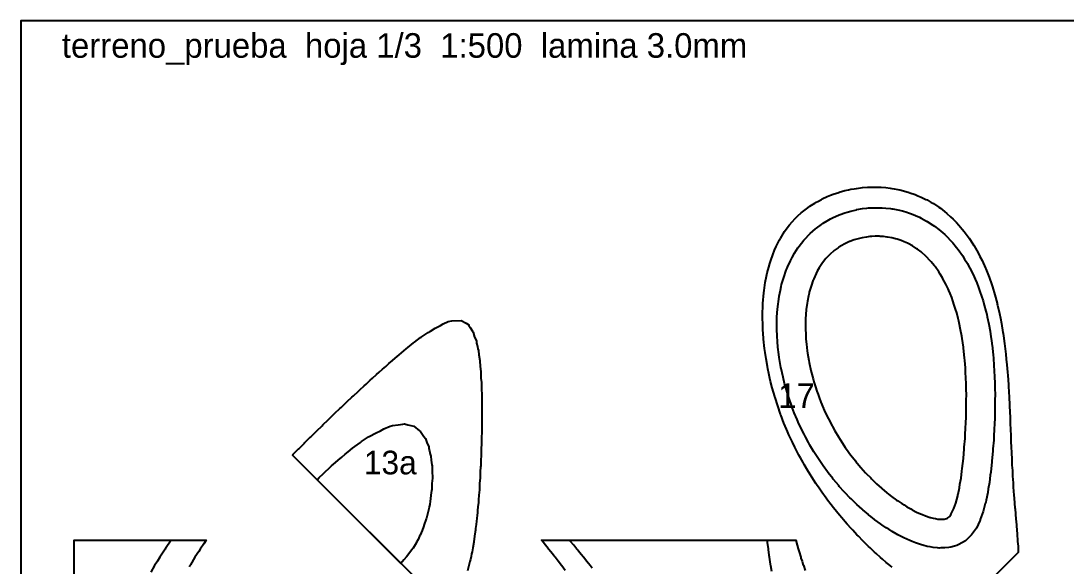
# Model space of a CAD drawing. Header units: millimetres. Extents: x 0 to 500, y 0 to 700.
# Drawn here: x 0 to 255.1, y 566.8 to 700 of the extents above; entities that cross this region are included whole.
import ezdxf
from ezdxf.enums import TextEntityAlignment as Align

# ---------------------------------------------------------------- set-up
doc = ezdxf.new("R2010")
doc.units = ezdxf.units.MM
for name, color, linetype in [('CORTE', 1, 'Continuous'), ('GRABADO', 5, 'Continuous'), ('HOJA', 8, 'Continuous')]:
    doc.layers.add(name, color=color, linetype=linetype)

msp = doc.modelspace()

# ---------------------------------------------------------------- linework, layer by layer
at = {"layer": 'CORTE'}
for points in [[(212.62, 566.54), (211.8, 567.23), (211.19, 567.72), (210.25, 568.54), (209.76, 568.95), (208.74, 569.89), (208.32, 570.24), (207.26, 571.27), (206.89, 571.59), (205.81, 572.68), (205.46, 573), (204.39, 574.12), (204.03, 574.48), (203, 575.6), (202.6, 576.01), (201.64, 577.1), (201.17, 577.62), (200.31, 578.64), (199.74, 579.3), (199.02, 580.2), (198.3, 581.07), (197.75, 581.8), (196.87, 582.94), (196.52, 583.43), (195.44, 584.92), (195.32, 585.1), (194.79, 585.86), (194.15, 586.79), (194.01, 587.01), (193.03, 588.53), (192.58, 589.24), (191.93, 590.3), (191.14, 591.64), (190.88, 592.11), (190.24, 593.27), (189.87, 593.96), (189.71, 594.25), (188.89, 595.85), (188.28, 597.11), (187.96, 597.78), (187.45, 598.92), (187.07, 599.75), (186.84, 600.3), (186.23, 601.78), (185.47, 603.75), (185.44, 603.84), (185.41, 603.93), (184.7, 605.97), (184.04, 608.04), (184.01, 608.14), (183.97, 608.26), (183.38, 610.37), (182.97, 611.96), (182.8, 612.66), (182.53, 613.91), (182.3, 615.02), (182.18, 615.61), (181.86, 617.45), (181.62, 619.02), (181.5, 619.95), (181.25, 622.25), (181.23, 622.54), (181.09, 624.65), (181.05, 625.23), (181.05, 625.3), (181, 628.04), (181, 628.21), (181.08, 630.63), (181.09, 630.97), (181.1, 631), (181.32, 633.6), (181.4, 634.17), (181.67, 636.11), (181.97, 637.61), (182.15, 638.49), (182.5, 639.81), (182.75, 640.74), (183.02, 641.51), (183.47, 642.88), (183.93, 643.96), (184.32, 644.89), (185.17, 646.54), (185.29, 646.78), (185.35, 646.88), (186.39, 648.55), (186.78, 649.09), (187.6, 650.19), (188.21, 650.89), (188.95, 651.71), (189.64, 652.38), (190.42, 653.1), (191.07, 653.64), (192.01, 654.37), (192.51, 654.71), (193.73, 655.51), (193.94, 655.63), (194.64, 656), (195.37, 656.41), (195.58, 656.52), (196.8, 657.08), (197.56, 657.4), (198.23, 657.66), (199.62, 658.12), (199.66, 658.13), (199.68, 658.14), (201.09, 658.54), (201.95, 658.73), (202.52, 658.86), (203.36, 658.99), (203.96, 659.1), (204.39, 659.15), (205.39, 659.28), (206.59, 659.35), (206.82, 659.37), (207.02, 659.38), (208.25, 659.41), (209.48, 659.37), (209.68, 659.37), (209.91, 659.35), (211.11, 659.27), (212.11, 659.14), (212.55, 659.09), (213.14, 658.97), (213.98, 658.83), (214.54, 658.7), (215.41, 658.5), (216.79, 658.09), (216.84, 658.07), (216.94, 658.04), (218.28, 657.57), (218.89, 657.31), (219.71, 656.97), (220.85, 656.41), (221.14, 656.26), (222.17, 655.67), (222.58, 655.44), (222.69, 655.37), (224.01, 654.5), (224.4, 654.22), (225.44, 653.42), (226, 652.95), (226.88, 652.18), (227.5, 651.58), (228.31, 650.76), (228.9, 650.12), (229.74, 649.13), (230.21, 648.55), (231.18, 647.25), (231.42, 646.9), (232.33, 645.51), (232.55, 645.17), (232.61, 645.07), (233.6, 643.35), (234.05, 642.48), (234.57, 641.45), (235.42, 639.57), (235.46, 639.48), (235.48, 639.41), (236.27, 637.42), (236.92, 635.57), (237.01, 635.3), (237.09, 635.03), (237.68, 633.1), (238.23, 631.04), (238.28, 630.85), (238.35, 630.53), (238.81, 628.52), (239.05, 627.37), (239.29, 626.12), (239.67, 623.89), (239.7, 623.68), (239.79, 623.04), (240.06, 621.17), (240.14, 620.57), (240.36, 618.61), (240.49, 617.36), (240.62, 616.01), (240.77, 614.23), (240.83, 613.36), (240.99, 611.15), (241.01, 610.68), (241.16, 608.13), (241.17, 607.97), (241.25, 606.35), (241.3, 605.24), (241.31, 605.14), (241.41, 602.49), (241.43, 602.16), (241.51, 599.74), (241.55, 599.19), (241.62, 596.98), (241.67, 596.22), (241.73, 594.24), (241.8, 593.23), (241.86, 591.5), (241.96, 590.22), (242.01, 588.79), (242.14, 587.19), (242.18, 586.11), (242.35, 584.12), (242.38, 583.45), (242.6, 581.02), (242.61, 580.81), (242.71, 579.62), (242.83, 578.18), (242.87, 577.9), (243.05, 575.54), (243.15, 574.77), (243.25, 572.88), (243.38, 571.69), (243.4, 570.13), (230.5, 557.23)], [(103.85, 556.36), (66.25, 593.96), (66.25, 593.96), (66.44, 594.15), (67.73, 595.44), (67.87, 595.58), (69.17, 596.87), (69.31, 597.01), (70.61, 598.29), (70.76, 598.44), (72.05, 599.71), (72.22, 599.87), (73.5, 601.12), (73.69, 601.3), (74.95, 602.53), (75.16, 602.73), (76.4, 603.93), (76.65, 604.16), (77.86, 605.33), (78.14, 605.59), (79.33, 606.73), (79.65, 607.02), (80.8, 608.12), (81.17, 608.45), (82.28, 609.5), (82.7, 609.88), (83.76, 610.88), (84.25, 611.31), (85.25, 612.25), (85.82, 612.74), (86.75, 613.61), (87.41, 614.17), (88.26, 614.96), (89.02, 615.61), (89.78, 616.3), (90.66, 617.04), (91.32, 617.63), (92.34, 618.47), (92.87, 618.94), (94.06, 619.9), (94.44, 620.23), (95.83, 621.33), (96.03, 621.5), (97.52, 622.65), (97.66, 622.75), (97.69, 622.77), (99.37, 623.9), (99.92, 624.2), (101.14, 624.98), (102.44, 625.63), (103.02, 625.98), (104.27, 626.54), (105.17, 626.71), (107.45, 626.83), (108.63, 626.16), (109.28, 625.74), (109.33, 625.61), (109.63, 625.15), (110.21, 624.19), (110.4, 623.99), (110.73, 622.75), (111.15, 621.86), (111.2, 621.31), (111.4, 620.51), (111.51, 619.88), (111.65, 619.5), (111.72, 618.45), (111.98, 617.06), (111.99, 617.02), (112, 616.99), (112.05, 615.59), (112.23, 614.37), (112.23, 614.16), (112.24, 613.94), (112.26, 612.73), (112.38, 611.67), (112.37, 611.3), (112.39, 610.92), (112.39, 609.87), (112.48, 608.9), (112.46, 608.44), (112.48, 607.98), (112.46, 607.02), (112.52, 606.1), (112.5, 605.58), (112.51, 605.08), (112.49, 604.16), (112.52, 603.25), (112.5, 602.73), (112.5, 602.23), (112.47, 601.3), (112.49, 600.36), (112.47, 599.87), (112.47, 599.4), (112.42, 598.44), (112.43, 597.45), (112.41, 597.01), (112.4, 596.61), (112.35, 595.59), (112.34, 594.5), (112.32, 594.16), (112.31, 593.84), (112.24, 592.73), (112.22, 591.53), (112.21, 591.3), (112.2, 591.09), (112.11, 589.87), (112.07, 588.53), (112.06, 588.44), (112.06, 588.37), (111.95, 587.01), (111.89, 585.68), (111.88, 585.59), (111.88, 585.48), (111.76, 584.16), (111.69, 583.01), (111.66, 582.73), (111.64, 582.39), (111.53, 581.3), (111.46, 580.38), (111.4, 579.87), (111.34, 579.24), (111.25, 578.44), (111.2, 577.78), (111.09, 577.01), (110.98, 576.02), (110.92, 575.58), (110.89, 575.23), (110.72, 574.15), (110.52, 572.73), (110.52, 572.72), (110.52, 572.71), (110.26, 571.3), (110.1, 570.29), (110, 569.86), (109.85, 569.18), (109.69, 568.44), (109.6, 567.93), (109.34, 567), (108.99, 565.67)], [(13, 393), (13, 573.15), (13, 573.15), (45.23, 573.15), (44.64, 572.27), (43.78, 571.01), (43.39, 570.4), (42.47, 568.99), (41.37, 567.18), (41.24, 566.97), (41.06, 566.66)], [(132.85, 565.79), (132.01, 566.89), (131.98, 566.93), (131.95, 566.96), (131.11, 568.08), (130.4, 568.98), (130.22, 569.21), (129.99, 569.49), (129.33, 570.34), (128.79, 571.01), (128.43, 571.46), (127.98, 571.99), (127.51, 572.56), (127.02, 573.15), (189.14, 573.15), (189.45, 571.92), (189.7, 571.07), (189.9, 570.34), (190.3, 569.05), (190.37, 568.8), (190.63, 568.03), (190.86, 567.27), (190.95, 567.03), (191.37, 565.76)]]:
    msp.add_lwpolyline(points, dxfattribs=at)
msp.add_lwpolyline([(211.77, 584.43), (212.47, 583.87), (212.5, 583.85), (213.72, 582.95), (213.98, 582.78), (214.97, 582.09), (215.53, 581.76), (216.22, 581.3), (217.15, 580.8), (217.48, 580.59), (218.56, 580.04), (219.57, 579.57), (220.05, 579.4), (220.8, 579.08), (221.94, 578.71), (222.02, 578.68), (222.61, 578.52), (223.17, 578.44), (223.78, 578.31), (224.15, 578.27), (224.35, 578.28), (225.2, 578.27), (225.33, 578.28), (225.92, 578.46), (226.04, 578.49), (226.25, 578.61), (226.43, 578.76), (226.62, 578.96), (226.93, 579.39), (227.05, 579.57), (227.67, 580.87), (228.16, 582.24), (228.63, 584.03), (228.69, 584.23), (228.72, 584.38), (229.05, 585.98), (229.17, 586.81), (229.44, 588.29), (229.65, 590.05), (229.75, 590.7), (230.01, 593.12), (230.22, 595.44), (230.24, 595.88), (230.41, 598.02), (230.44, 598.87), (230.56, 600.64), (230.59, 601.78), (230.66, 603.29), (230.68, 604.63), (230.72, 605.96), (230.72, 607.4), (230.73, 608.67), (230.7, 610.09), (230.68, 611.41), (230.62, 612.7), (230.56, 614.21), (230.49, 615.23), (230.36, 617.08), (230.3, 617.67), (230.05, 620.04), (230.01, 620.32), (229.71, 622.41), (229.61, 623.01), (229.33, 624.57), (228.98, 626.28), (228.89, 626.65), (228.72, 627.35), (228.37, 628.69), (228.1, 629.61), (227.8, 630.59), (227.46, 631.59), (227.17, 632.4), (226.77, 633.39), (226.47, 634.13), (226.28, 634.54), (225.72, 635.73), (225.03, 637.02), (224.92, 637.22), (224.35, 638.16), (224.02, 638.7), (224.01, 638.7), (223.09, 639.99), (222.87, 640.28), (222.12, 641.19), (221.77, 641.58), (221.08, 642.3), (220.7, 642.66), (219.97, 643.31), (219.67, 643.56), (218.78, 644.24), (218.66, 644.32), (217.58, 645.02), (216.52, 645.6), (216.34, 645.69), (215.55, 646.05), (214.8, 646.34), (214.57, 646.43), (213.84, 646.66), (213.5, 646.76), (213.44, 646.78), (212.52, 647.01), (211.51, 647.19), (211.5, 647.19), (211.42, 647.2), (210.48, 647.32), (209.73, 647.36), (209.43, 647.38), (209.14, 647.38), (208.45, 647.38), (207.65, 647.34), (207.35, 647.32), (207.19, 647.31), (206.39, 647.21), (205.33, 647.03), (204.3, 646.79), (203.69, 646.61), (203.38, 646.51), (202.31, 646.12), (202.23, 646.09), (201.24, 645.64), (200.88, 645.46), (200.33, 645.15), (199.6, 644.71), (199.42, 644.58), (198.46, 643.88), (197.43, 642.98), (196.47, 641.97), (195.59, 640.87), (195.47, 640.69), (194.79, 639.66), (194.36, 638.87), (194.07, 638.34), (193.49, 637.02), (193.4, 636.84), (193.38, 636.77), (192.83, 635.23), (192.41, 633.72), (192.35, 633.47), (192.22, 632.87), (191.95, 631.55), (191.88, 631.05), (191.67, 629.48), (191.58, 628.27), (191.51, 627.25), (191.48, 625.73), (191.48, 624.85), (191.54, 623.34), (191.6, 622.26), (191.71, 621.06), (191.9, 619.44), (191.98, 618.88), (192.29, 617.04), (192.37, 616.6), (192.38, 616.54), (192.81, 614.59), (193.16, 613.15), (193.31, 612.61), (193.53, 611.85), (193.91, 610.61), (194.26, 609.54), (194.54, 608.74), (194.81, 608.03), (195.24, 606.89), (195.88, 605.36), (196, 605.08), (196.06, 604.96), (196.8, 603.35), (197.38, 602.2), (197.64, 601.68), (198.37, 600.34), (198.57, 599.97), (198.61, 599.91), (199.51, 598.39), (199.91, 597.76), (200.49, 596.86), (201.19, 595.81), (201.5, 595.38), (202.47, 594.04), (202.55, 593.94), (203.64, 592.55), (203.74, 592.42), (204.94, 590.98), (205.01, 590.9), (206.14, 589.65), (206.29, 589.49), (207.39, 588.36), (207.56, 588.17), (208.68, 587.1), (208.83, 586.95), (210.01, 585.89), (210.11, 585.8), (211.36, 584.74), (211.77, 584.43)], close=True, dxfattribs=at)
at = {"layer": 'GRABADO'}
for points in [[(229.83, 572.58), (228.7, 571.99), (228.39, 571.87), (227.82, 571.72), (226.96, 571.45), (226.45, 571.36), (225.51, 571.26), (224.5, 571.28), (224.08, 571.25), (223.66, 571.28), (222.64, 571.39), (221.9, 571.55), (221.21, 571.66), (220.14, 571.93), (219.77, 572.04), (219.58, 572.11), (218.34, 572.51), (217.49, 572.88), (216.91, 573.09), (215.49, 573.75), (215.48, 573.75), (215.45, 573.77), (214.04, 574.49), (213.62, 574.75), (212.61, 575.3), (211.82, 575.82), (211.18, 576.2), (210.1, 576.95), (209.75, 577.17), (208.43, 578.15), (208.32, 578.23), (207.43, 578.93), (206.89, 579.36), (206.82, 579.41), (205.45, 580.56), (205.28, 580.73), (204.02, 581.86), (203.78, 582.1), (202.59, 583.24), (202.33, 583.51), (201.16, 584.72), (200.93, 584.98), (199.73, 586.31), (199.58, 586.49), (198.3, 588.01), (198.27, 588.04), (198.12, 588.24), (197.02, 589.65), (196.86, 589.85), (195.81, 591.31), (195.43, 591.84), (194.65, 593.01), (194, 594.01), (193.53, 594.76), (192.56, 596.38), (192.47, 596.55), (192.23, 596.99), (191.46, 598.41), (191.13, 599.04), (190.5, 600.31), (189.7, 602.03), (189.59, 602.27), (189.43, 602.64), (188.74, 604.29), (188.26, 605.54), (187.95, 606.36), (187.63, 607.3), (187.23, 608.5), (186.83, 609.85), (186.57, 610.7), (186.39, 611.4), (185.99, 612.99), (185.52, 615.12), (185.48, 615.34), (185.39, 615.87), (185.06, 617.79), (184.96, 618.54), (184.75, 620.34), (184.62, 621.73), (184.55, 623), (184.48, 624.73), (184.48, 625.8), (184.51, 627.55), (184.6, 628.78), (184.71, 630.21), (184.95, 632), (185.05, 632.73), (185.36, 634.26), (185.53, 635.1), (185.66, 635.58), (186.15, 637.34), (186.79, 639.13), (186.9, 639.45), (187.09, 639.87), (187.78, 641.43), (188.22, 642.23), (188.79, 643.28), (189.64, 644.57), (189.93, 645), (191.07, 646.43), (191.2, 646.59), (192.5, 647.96), (192.6, 648.06), (193.93, 649.22), (194.13, 649.39), (195.37, 650.29), (195.8, 650.59), (196.8, 651.19), (197.6, 651.65), (198.23, 651.96), (199.55, 652.56), (199.66, 652.61), (199.92, 652.69), (201.09, 653.13), (201.66, 653.31), (202.53, 653.56), (203.93, 653.89), (203.96, 653.9), (204, 653.91), (205.39, 654.15), (206.42, 654.27), (206.82, 654.31), (207.29, 654.33), (208.26, 654.38), (209.17, 654.38), (209.69, 654.38), (210.17, 654.35), (211.12, 654.29), (212.26, 654.15), (212.55, 654.12), (212.77, 654.08), (213.99, 653.85), (215.13, 653.57), (215.42, 653.5), (215.94, 653.33), (216.85, 653.05), (217.31, 652.88), (218.29, 652.49), (219.32, 652.02), (219.72, 651.83), (221.01, 651.12), (221.15, 651.05), (221.19, 651.02), (222.59, 650.12), (222.92, 649.88), (224.02, 649.05), (224.53, 648.62), (225.45, 647.8), (226.03, 647.25), (226.89, 646.35), (227.42, 645.77), (228.32, 644.67), (228.7, 644.19), (229.76, 642.7), (229.89, 642.51), (230.31, 641.82), (230.98, 640.73), (231.19, 640.35), (231.98, 638.87), (232.63, 637.5), (232.89, 636.91), (233.26, 636.02), (233.72, 634.88), (234.06, 633.9), (234.46, 632.75), (234.81, 631.61), (235.12, 630.55), (235.5, 629.08), (235.7, 628.27), (235.82, 627.74), (236.2, 625.9), (236.51, 624.2), (236.63, 623.47), (236.94, 621.3), (236.99, 620.96), (237, 620.85), (237.26, 618.37), (237.33, 617.67), (237.47, 615.72), (237.55, 614.6), (237.62, 613), (237.68, 611.62), (237.7, 610.22), (237.73, 608.71), (237.72, 607.38), (237.72, 605.86), (237.68, 604.48), (237.66, 603.07), (237.58, 601.52), (237.55, 600.33), (237.43, 598.51), (237.4, 597.62), (237.23, 595.45), (237.21, 594.96), (236.98, 592.45), (236.97, 592.34), (236.97, 592.32), (236.69, 589.77), (236.58, 589.07), (236.36, 587.25), (236.08, 585.71), (235.96, 584.8), (235.56, 582.91), (235.46, 582.43), (235.36, 582.13), (234.86, 580.18), (234.14, 578.18), (234.1, 578.07), (234.01, 577.91), (233.17, 576.14), (232.71, 575.43), (231.99, 574.45), (231.27, 573.7), (230.52, 573.04), (229.83, 572.58)], [(212.47, 583.87), (212.5, 583.85), (213.72, 582.95), (213.98, 582.78), (214.97, 582.09), (215.53, 581.76), (216.22, 581.3), (217.15, 580.8), (217.48, 580.59), (218.56, 580.04), (219.57, 579.57), (220.05, 579.4), (220.8, 579.08), (221.94, 578.71), (222.02, 578.68), (222.61, 578.52), (223.17, 578.44), (223.78, 578.31), (224.15, 578.27), (224.35, 578.28), (225.2, 578.27), (225.33, 578.28), (225.92, 578.46), (226.04, 578.49), (226.25, 578.61), (226.43, 578.76), (226.62, 578.96), (226.93, 579.39), (227.05, 579.57), (227.67, 580.87), (228.16, 582.24), (228.63, 584.03), (228.69, 584.23), (228.72, 584.38), (229.05, 585.98), (229.17, 586.81), (229.44, 588.29), (229.65, 590.05), (229.75, 590.7), (230.01, 593.12), (230.22, 595.44), (230.24, 595.88), (230.41, 598.02), (230.44, 598.87), (230.56, 600.64), (230.59, 601.78), (230.66, 603.29), (230.68, 604.63), (230.72, 605.96), (230.72, 607.4), (230.73, 608.67), (230.7, 610.09), (230.68, 611.41), (230.62, 612.7), (230.56, 614.21), (230.49, 615.23), (230.36, 617.08), (230.3, 617.67), (230.05, 620.04), (230.01, 620.32), (229.71, 622.41), (229.61, 623.01), (229.33, 624.57), (228.98, 626.28), (228.89, 626.65), (228.72, 627.35), (228.37, 628.69), (228.1, 629.61), (227.8, 630.59), (227.46, 631.59), (227.17, 632.4), (226.77, 633.39), (226.47, 634.13), (226.28, 634.54), (225.72, 635.73), (225.03, 637.02), (224.92, 637.22), (224.35, 638.16), (224.02, 638.7), (224.01, 638.7), (223.09, 639.99), (222.87, 640.28), (222.12, 641.19), (221.77, 641.58), (221.08, 642.3), (220.7, 642.66), (219.97, 643.31), (219.67, 643.56), (218.78, 644.24), (218.66, 644.32), (217.58, 645.02), (216.52, 645.6), (216.34, 645.69), (215.55, 646.05), (214.8, 646.34), (214.57, 646.43), (213.84, 646.66), (213.5, 646.76), (213.44, 646.78), (212.52, 647.01), (211.51, 647.19), (211.5, 647.19), (211.42, 647.2), (210.48, 647.32), (209.73, 647.36), (209.43, 647.38), (209.14, 647.38), (208.45, 647.38), (207.65, 647.34), (207.35, 647.32), (207.19, 647.31), (206.39, 647.21), (205.33, 647.03), (204.3, 646.79), (203.69, 646.61), (203.38, 646.51), (202.31, 646.12), (202.23, 646.09), (201.24, 645.64), (200.88, 645.46), (200.33, 645.15), (199.6, 644.71), (199.42, 644.58), (198.46, 643.88), (197.43, 642.98), (196.47, 641.97), (195.59, 640.87), (195.47, 640.69), (194.79, 639.66), (194.36, 638.87), (194.07, 638.34), (193.49, 637.02), (193.4, 636.84), (193.38, 636.77), (192.83, 635.23), (192.41, 633.72), (192.35, 633.47), (192.22, 632.87), (191.95, 631.55), (191.88, 631.05), (191.67, 629.48), (191.58, 628.27), (191.51, 627.25), (191.48, 625.73), (191.48, 624.85), (191.54, 623.34), (191.6, 622.26), (191.71, 621.06), (191.9, 619.44), (191.98, 618.88), (192.29, 617.04), (192.37, 616.6), (192.38, 616.54), (192.81, 614.59), (193.16, 613.15), (193.31, 612.61), (193.53, 611.85), (193.91, 610.61), (194.26, 609.54), (194.54, 608.74), (194.81, 608.03), (195.24, 606.89), (195.88, 605.36), (196, 605.08), (196.06, 604.96), (196.8, 603.35), (197.38, 602.2), (197.64, 601.68), (198.37, 600.34), (198.57, 599.97), (198.61, 599.91), (199.51, 598.39), (199.91, 597.76), (200.49, 596.86), (201.19, 595.81), (201.5, 595.38), (202.47, 594.04), (202.55, 593.94), (203.64, 592.55), (203.74, 592.42), (204.94, 590.98), (205.01, 590.9), (206.14, 589.65), (206.29, 589.49), (207.39, 588.36), (207.56, 588.17), (208.68, 587.1), (208.83, 586.95), (210.01, 585.89), (210.11, 585.8), (211.36, 584.74), (211.77, 584.43), (212.47, 583.87)], [(74.28, 589.88), (75.25, 590.79), (75.83, 591.31), (76.76, 592.15), (77.45, 592.74), (78.29, 593.47), (79.16, 594.17), (79.86, 594.76), (80.96, 595.6), (81.47, 596.02), (82.87, 597.04), (83.12, 597.23), (84.36, 598.08), (84.84, 598.38), (85.02, 598.47), (86.68, 599.41), (87.72, 599.91), (88.6, 600.36), (90.15, 601), (90.69, 601.14), (92.04, 601.35), (93.17, 601.54), (93.59, 601.57), (94.4, 601.35), (95.9, 601), (97.3, 599.91), (97.54, 599.75), (98.36, 598.47), (98.71, 598.03), (99.05, 597.03), (99.52, 595.98), (99.59, 595.59), (99.75, 594.98), (99.91, 594.16), (100.06, 593.65), (100.13, 592.72), (100.31, 591.56), (100.33, 591.3), (100.36, 591.09), (100.35, 589.86), (100.42, 588.57), (100.42, 588.43), (100.43, 588.3), (100.32, 587), (100.29, 585.84), (100.26, 585.57), (100.24, 585.26), (100.08, 584.14), (99.98, 583.28), (99.88, 582.71), (99.76, 581.92), (99.62, 581.27), (99.54, 580.85), (99.27, 579.84), (98.97, 578.55), (98.93, 578.41), (98.85, 578.14), (98.44, 576.98), (98.26, 576.4), (97.89, 575.55), (97.43, 574.37), (97.29, 574.11), (96.92, 573.36), (96.57, 572.68), (96.46, 572.46), (95.69, 571.25), (95.35, 570.7), (94.68, 569.81), (94.12, 569.07), (93.49, 568.38), (92.7, 567.51), (72.27, 587.93), (72.8, 588.45), (73.77, 589.4), (74.28, 589.88)]]:
    msp.add_lwpolyline(points, close=True, dxfattribs=at)
for points in [[(13, 393), (13, 573.15), (36.65, 573.15), (36.65, 573.15), (35.32, 571.16), (35.22, 571.01), (35.03, 570.72), (33.89, 568.99), (33.31, 568.03), (32.63, 566.97), (31.74, 565.39)], [(139.44, 566.32), (138.92, 566.96), (138.54, 567.45), (138.06, 568.03), (137.64, 568.57), (137.31, 568.98), (136.75, 569.69), (136.04, 570.52), (135.83, 570.79), (135.65, 571), (134.92, 571.91), (134.03, 572.95), (133.99, 572.99), (133.85, 573.15), (182.04, 573.15), (182.1, 572.62), (182.33, 571.06), (182.35, 570.85), (182.56, 569.5), (182.62, 569.1), (182.63, 569.04), (182.88, 567.34), (182.95, 567.02), (183.17, 565.61)]]:
    msp.add_lwpolyline(points, dxfattribs=at)
at = {"layer": 'HOJA'}
msp.add_lwpolyline([(0, 0), (500, 0), (500, 700), (0, 700)], close=True, dxfattribs=at)

# ---------------------------------------------------------------- texts
at = {"layer": 'GRABADO'}
for s, height, p in [('17', 6, (189.28, 608.46)), ('13a', 5.785, (90.15, 592.13))]:
    msp.add_text(s, height=height, dxfattribs=at).set_placement(p, align=Align.MIDDLE_CENTER)
at = {"layer": 'HOJA'}
msp.add_text('terreno_prueba  hoja 1/3  1:500  lamina 3.0mm', height=6, dxfattribs=at).set_placement((10, 691))

doc.saveas('drawing.dxf')
